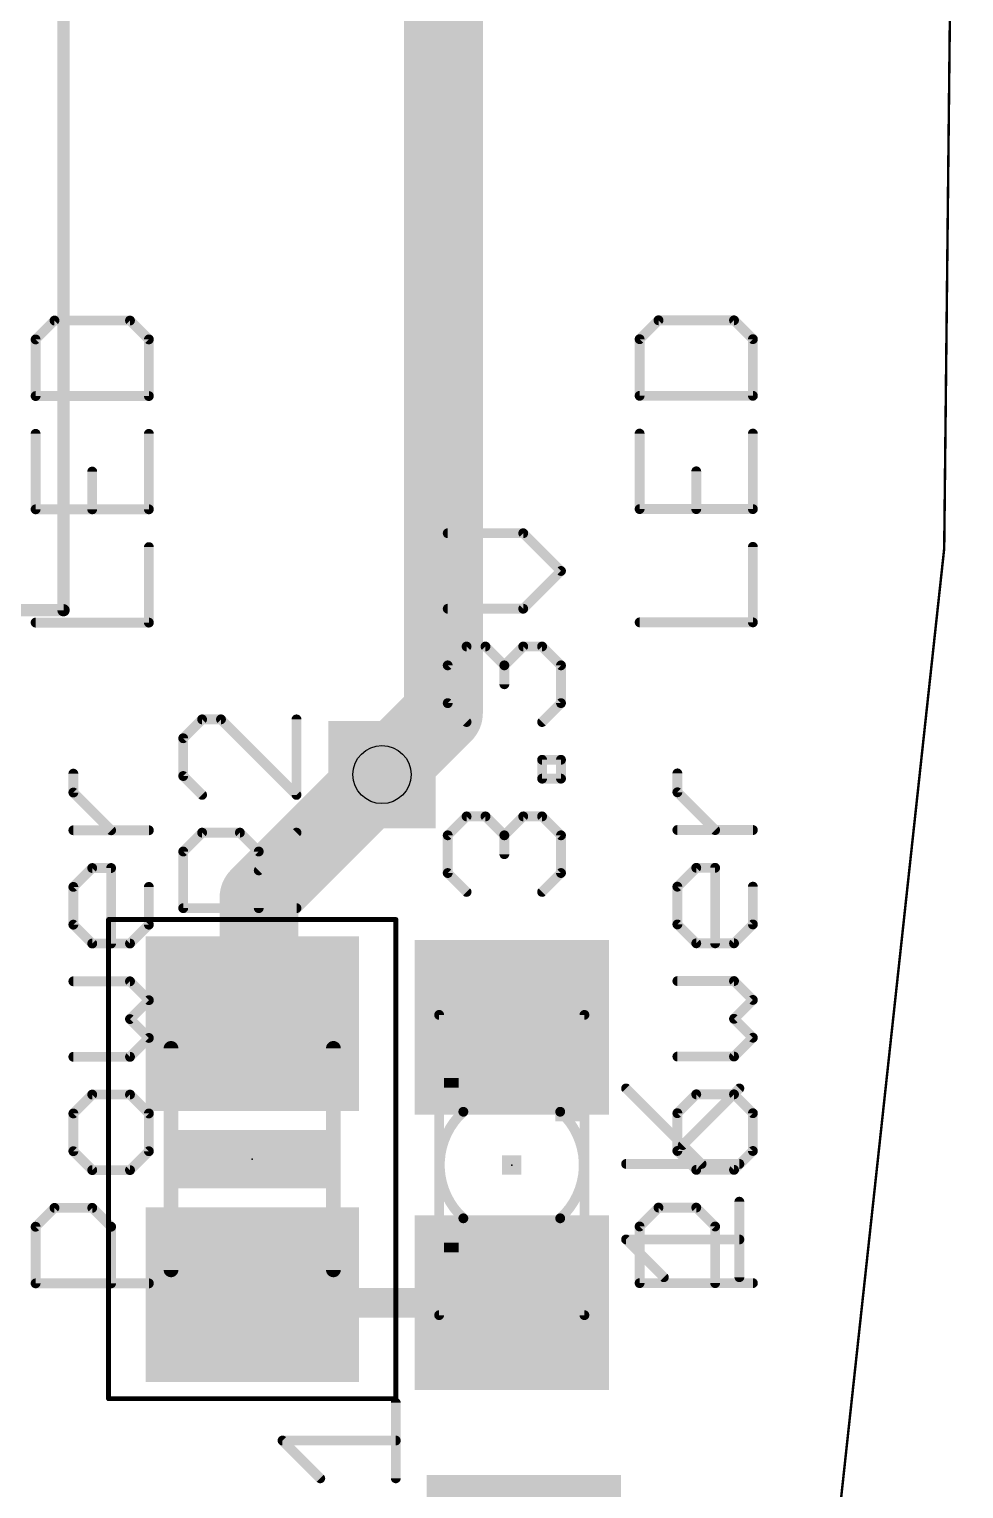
# Model space of a CAD drawing. Extents: x 4 to 288, y -28 to 191.
# Drawn here: x 234.48 to 244.13, y 84.7 to 99.77 of the extents above; entities that cross this region are included whole.
import ezdxf

# ---------------------------------------------------------------- set-up
doc = ezdxf.new("R2010")
doc.units = 0
doc.header["$MEASUREMENT"] = 0
doc.layers.get('0').update_dxf_attribs({"linetype": 'CONTINUOUS'})
for name, color, linetype in [('1', 22, 'CONTINUOUS'), ('16', 175, 'CONTINUOUS'), ('18', 82, 'CONTINUOUS'), ('20', 7, 'CONTINUOUS'), ('21', 2, 'CONTINUOUS'), ('23', 7, 'CONTINUOUS'), ('25', 2, 'CONTINUOUS'), ('27', 253, 'CONTINUOUS'), ('29', 253, 'CONTINUOUS'), ('31', 253, 'CONTINUOUS'), ('35', 253, 'CONTINUOUS'), ('39', 22, 'CONTINUOUS'), ('44', 253, 'CONTINUOUS'), ('51', 253, 'CONTINUOUS')]:
    doc.layers.add(name, color=color, linetype=linetype)

# ---------------------------------------------------------------- blocks, each defined once
blk = doc.blocks.new('RECT')
blk.add_solid([(-0.5, -0.5), (0.5, -0.5), (-0.5, 0.5), (0.5, 0.5)])
blk = doc.blocks.new('SQUAREV')
blk.add_solid([(-0.5, -0.5), (0.5, -0.5), (-0.5, 0.5), (0.5, 0.5)])

msp = doc.modelspace()

# ---------------------------------------------------------------- linework, layer by layer
at = {"layer": '1'}
for points, const_width in [([(236.855, 90.805), (238.125, 92.075)], 0.8128), ([(236.855, 89.5748), (236.855, 90.805)], 0.8128), ([(236.855, 89.5748), (236.7852, 89.505)], 0.3048), ([(236.8681, 86.622), (236.7852, 86.705)], 0.3048), ([(239.4649, 86.622), (236.8681, 86.622)], 0.3048)]:
    msp.add_lwpolyline(points, dxfattribs=dict(at, const_width=const_width))
for points, const_width in [([(238.2687, 91.9313, 1), (237.9813, 92.2187)], 0.4064), ([(237.0582, 90.805, 1), (236.6518, 90.805)], 0.4064), ([(236.7113, 90.9487, 1), (236.9987, 90.6613)], 0.4064), ([(236.6518, 89.5748, 1), (237.0582, 89.5748)], 0.4064), ([(236.9089, 89.5209, 1), (236.8011, 89.6287)], 0.1524), ([(236.7313, 89.5589, 1), (236.839, 89.4511)], 0.1524), ([(236.839, 86.7589, 1), (236.7313, 86.6511)], 0.1524), ([(236.8681, 86.6982, 1), (236.8681, 86.5458)], 0.1524), ([(236.8142, 86.5681, 1), (236.922, 86.6759)], 0.1524), ([(239.4649, 86.5458, 1), (239.4649, 86.6982)], 0.1524)]:
    msp.add_lwpolyline(points, format="xyb", dxfattribs=dict(at, const_width=const_width))
at = {"layer": '16', "const_width": 0.8128}
for points in [[(238.76, 92.71), (238.76, 104.14)], [(238.125, 92.075), (238.76, 92.71)]]:
    msp.add_lwpolyline(points, dxfattribs=at)
at = {"layer": '16', "const_width": 0.4064}
for points in [[(238.9037, 92.5663, 1), (238.6163, 92.8537)], [(238.5568, 92.71, 1), (238.9632, 92.71)], [(237.9813, 92.2187, 1), (238.2687, 91.9313)]]:
    msp.add_lwpolyline(points, format="xyb", dxfattribs=at)
at = {"layer": '20', "const_width": 0.0254}
msp.add_lwpolyline([(71.1264, 186.0347, 2.9429), (202.1142, 186.0347)], format="xyb", dxfattribs=at)
at = {"layer": '21', "const_width": 0.127}
for points in [[(234.8372, 108.9715), (234.8372, 93.7715)], [(234.8372, 93.7715), (220.8372, 93.7715)]]:
    msp.add_lwpolyline(points, dxfattribs=at)
at = {"layer": '21'}
for points, const_width in [([(234.8054, 93.7715, 1), (234.8689, 93.7715)], 0.0635), ([(234.8372, 93.7397, 1), (234.8372, 93.8032)], 0.0635), ([(238.9649, 88.594, 0.4424), (238.9649, 87.494)], 0.1016), ([(238.9819, 88.5752, 1), (238.9478, 88.6128)], 0.0508), ([(239.9649, 87.494, 0.4424), (239.9649, 88.594)], 0.1016), ([(239.9819, 88.6128, 1), (239.9478, 88.5752)], 0.0508), ([(238.9478, 87.4752, 1), (238.9819, 87.5128)], 0.0508), ([(239.9478, 87.5128, 1), (239.9819, 87.4752)], 0.0508)]:
    msp.add_lwpolyline(points, format="xyb", dxfattribs=dict(at, const_width=const_width))
at = {"layer": '23'}
for p in [(236.7852, 88.105), (239.4649, 88.044)]:
    msp.add_point(p, dxfattribs=at)
at = {"layer": '25', "const_width": 0.1016}
for points in [[(239.5831, 94.5665), (238.8035, 94.5665)], [(239.9729, 94.1767), (239.5831, 94.5665)], [(239.5831, 93.7869), (239.9729, 94.1767)], [(238.8035, 93.7869), (239.5831, 93.7869)], [(238.8035, 93.2022), (238.9984, 93.3971)], [(238.9984, 93.3971), (239.1933, 93.3971)], [(239.1933, 93.3971), (239.3882, 93.2022)], [(239.3882, 93.2022), (239.5831, 93.3971)], [(239.5831, 93.3971), (239.778, 93.3971)], [(239.778, 93.3971), (239.9729, 93.2022)], [(238.8035, 92.8124), (238.8035, 93.2022)], [(239.3882, 93.2022), (239.3882, 93.0073)], [(239.9729, 93.2022), (239.9729, 92.8124)], [(238.9984, 92.6175), (238.8035, 92.8124)], [(239.9729, 92.8124), (239.778, 92.6175)], [(236.2679, 92.6448), (236.073, 92.4499)], [(236.4628, 92.6448), (236.2679, 92.6448)], [(237.2424, 91.8652), (236.4628, 92.6448)], [(237.2424, 92.6448), (237.2424, 91.8652)], [(236.073, 92.4499), (236.073, 92.0601)], [(239.778, 92.0328), (239.778, 92.2277)], [(239.778, 92.2277), (239.9729, 92.2277)], [(239.9729, 92.2277), (239.9729, 92.0328)], [(236.073, 92.0601), (236.2679, 91.8652)], [(239.9729, 92.0328), (239.778, 92.0328)], [(238.8035, 91.4481), (238.9984, 91.643)], [(238.9984, 91.643), (239.1933, 91.643)], [(239.1933, 91.643), (239.3882, 91.4481)], [(239.3882, 91.4481), (239.5831, 91.643)], [(239.5831, 91.643), (239.778, 91.643)], [(239.778, 91.643), (239.9729, 91.4481)], [(236.073, 91.2805), (236.2679, 91.4754)], [(236.2679, 91.4754), (236.6577, 91.4754)], [(236.6577, 91.4754), (236.8526, 91.2805)], [(236.8526, 91.0856), (237.2424, 91.4754)], [(238.8035, 91.0583), (238.8035, 91.4481)], [(239.3882, 91.4481), (239.3882, 91.2532)], [(239.9729, 91.4481), (239.9729, 91.0583)], [(236.073, 90.6958), (236.073, 91.2805)], [(236.8526, 91.2805), (236.8526, 90.6958)], [(238.9984, 90.8634), (238.8035, 91.0583)], [(239.9729, 91.0583), (239.778, 90.8634)], [(237.2424, 90.6958), (236.073, 90.6958)], [(238.2672, 84.8098), (238.2672, 85.5894)], [(237.4876, 84.8098), (237.0978, 85.1996)], [(237.0978, 85.1996), (238.2672, 85.1996)]]:
    msp.add_lwpolyline(points, dxfattribs=at)
at = {"layer": '25', "const_width": 0.0508}
for points in [[(238.8035, 94.5919, 1), (238.8035, 94.5411)], [(239.601, 94.5845, 1), (239.5651, 94.5485)], [(239.5831, 94.5411, 1), (239.5831, 94.5919)], [(239.9908, 94.1587, 1), (239.9549, 94.1947)], [(239.9549, 94.1587, 1), (239.9908, 94.1947)], [(238.8035, 93.8123, 1), (238.8035, 93.7615)], [(239.5651, 93.8049, 1), (239.601, 93.769)], [(239.5831, 93.7615, 1), (239.5831, 93.8123)], [(238.9984, 93.4225, 1), (238.9984, 93.3717)], [(239.0163, 93.3792, 1), (238.9804, 93.4151)], [(239.2112, 93.4151, 1), (239.1753, 93.3792)], [(239.1933, 93.3717, 1), (239.1933, 93.4225)], [(239.5831, 93.4225, 1), (239.5831, 93.3717)], [(239.601, 93.3792, 1), (239.5651, 93.4151)], [(239.7959, 93.4151, 1), (239.76, 93.3792)], [(239.778, 93.3717, 1), (239.778, 93.4225)], [(238.8289, 93.2022, 1), (238.7781, 93.2022)], [(238.7855, 93.2202, 1), (238.8214, 93.1843)], [(239.4136, 93.2022, 1), (239.3628, 93.2022)], [(239.3702, 93.2202, 1), (239.4061, 93.1843)], [(239.3702, 93.1843, 1), (239.4061, 93.2202)], [(239.9983, 93.2022, 1), (239.9475, 93.2022)], [(239.9549, 93.1843, 1), (239.9908, 93.2202)], [(239.3628, 93.0073, 1), (239.4136, 93.0073)], [(238.8214, 92.8304, 1), (238.7855, 92.7945)], [(238.7781, 92.8124, 1), (238.8289, 92.8124)], [(239.9475, 92.8124, 1), (239.9983, 92.8124)], [(239.9908, 92.7945, 1), (239.9549, 92.8304)], [(236.2679, 92.6702, 1), (236.2679, 92.6194)], [(236.2858, 92.6268, 1), (236.2499, 92.6627)], [(236.4807, 92.6627, 1), (236.4448, 92.6268)], [(236.4628, 92.6194, 1), (236.4628, 92.6702)], [(237.2678, 92.6448, 1), (237.217, 92.6448)], [(238.9804, 92.5996, 1), (239.0163, 92.6355)], [(239.76, 92.6355, 1), (239.7959, 92.5996)], [(236.0984, 92.4499, 1), (236.0476, 92.4499)], [(236.055, 92.4678, 1), (236.0909, 92.4319)], [(239.8034, 92.2277, 1), (239.7526, 92.2277)], [(239.778, 92.2531, 1), (239.778, 92.2023)], [(239.9983, 92.2277, 1), (239.9475, 92.2277)], [(239.9729, 92.2023, 1), (239.9729, 92.2531)], [(236.0909, 92.078, 1), (236.055, 92.0421)], [(236.0476, 92.0601, 1), (236.0984, 92.0601)], [(239.778, 92.0582, 1), (239.778, 92.0074)], [(239.9729, 92.0074, 1), (239.9729, 92.0582)], [(239.7526, 92.0328, 1), (239.8034, 92.0328)], [(239.9475, 92.0328, 1), (239.9983, 92.0328)], [(236.2499, 91.8472, 1), (236.2858, 91.8831)], [(237.217, 91.8652, 1), (237.2678, 91.8652)], [(237.2244, 91.8472, 1), (237.2603, 91.8831)], [(238.9984, 91.6684, 1), (238.9984, 91.6176)], [(239.0163, 91.6251, 1), (238.9804, 91.661)], [(239.2112, 91.661, 1), (239.1753, 91.6251)], [(239.1933, 91.6176, 1), (239.1933, 91.6684)], [(239.5831, 91.6684, 1), (239.5831, 91.6176)], [(239.601, 91.6251, 1), (239.5651, 91.661)], [(239.7959, 91.661, 1), (239.76, 91.6251)], [(239.778, 91.6176, 1), (239.778, 91.6684)], [(236.2679, 91.5008, 1), (236.2679, 91.45)], [(236.2858, 91.4574, 1), (236.2499, 91.4933)], [(236.6756, 91.4933, 1), (236.6397, 91.4574)], [(236.6577, 91.45, 1), (236.6577, 91.5008)], [(237.2603, 91.4574, 1), (237.2244, 91.4933)], [(238.8289, 91.4481, 1), (238.7781, 91.4481)], [(238.7855, 91.4661, 1), (238.8214, 91.4302)], [(239.4136, 91.4481, 1), (239.3628, 91.4481)], [(239.3702, 91.4661, 1), (239.4061, 91.4302)], [(239.3702, 91.4302, 1), (239.4061, 91.4661)], [(239.9983, 91.4481, 1), (239.9475, 91.4481)], [(239.9549, 91.4302, 1), (239.9908, 91.4661)], [(236.0984, 91.2805, 1), (236.0476, 91.2805)], [(236.055, 91.2984, 1), (236.0909, 91.2625)], [(236.878, 91.2805, 1), (236.8272, 91.2805)], [(236.8346, 91.2625, 1), (236.8705, 91.2984)], [(239.3628, 91.2532, 1), (239.4136, 91.2532)], [(236.8346, 91.1035, 1), (236.8705, 91.0676)], [(238.8214, 91.0763, 1), (238.7855, 91.0404)], [(238.7781, 91.0583, 1), (238.8289, 91.0583)], [(239.9475, 91.0583, 1), (239.9983, 91.0583)], [(239.9908, 91.0404, 1), (239.9549, 91.0763)], [(238.9804, 90.8455, 1), (239.0163, 90.8814)], [(239.76, 90.8814, 1), (239.7959, 90.8455)], [(236.073, 90.7212, 1), (236.073, 90.6704)], [(236.0476, 90.6958, 1), (236.0984, 90.6958)], [(236.8272, 90.6958, 1), (236.878, 90.6958)], [(237.2424, 90.6704, 1), (237.2424, 90.7212)], [(238.2926, 85.5894, 1), (238.2418, 85.5894)], [(237.0978, 85.225, 1), (237.0978, 85.1742)], [(237.1158, 85.2175, 1), (237.0799, 85.1816)], [(238.2672, 85.1742, 1), (238.2672, 85.225)], [(237.4697, 84.7918, 1), (237.5056, 84.8277)], [(238.2418, 84.8098, 1), (238.2926, 84.8098)]]:
    msp.add_lwpolyline(points, format="xyb", dxfattribs=at)
at = {"layer": '27', "const_width": 0.1016}
for points in [[(234.7439, 96.7622), (234.549, 96.5673)], [(235.5235, 96.7622), (234.7439, 96.7622)], [(235.7184, 96.5673), (235.5235, 96.7622)], [(240.9796, 96.7647), (240.7847, 96.5698)], [(241.7592, 96.7647), (240.9796, 96.7647)], [(241.9541, 96.5698), (241.7592, 96.7647)], [(234.549, 96.5673), (234.549, 95.9826)], [(235.7184, 95.9826), (235.7184, 96.5673)], [(240.7847, 96.5698), (240.7847, 95.9851)], [(241.9541, 95.9851), (241.9541, 96.5698)], [(234.549, 95.9826), (235.7184, 95.9826)], [(240.7847, 95.9851), (241.9541, 95.9851)], [(234.549, 95.5928), (234.549, 94.8132)], [(235.7184, 94.8132), (235.7184, 95.5928)], [(240.7847, 95.5953), (240.7847, 94.8157)], [(241.9541, 94.8157), (241.9541, 95.5953)], [(235.1337, 94.8132), (235.1337, 95.203)], [(241.3694, 94.8157), (241.3694, 95.2055)], [(234.549, 94.8132), (235.7184, 94.8132)], [(240.7847, 94.8157), (241.9541, 94.8157)], [(235.7184, 93.6438), (235.7184, 94.4234)], [(241.9541, 93.6463), (241.9541, 94.4259)], [(234.549, 93.6438), (235.7184, 93.6438)], [(240.7847, 93.6463), (241.9541, 93.6463)], [(234.9388, 91.8897), (234.9388, 92.0846)], [(241.1745, 91.8922), (241.1745, 92.0871)], [(235.3286, 91.4999), (234.9388, 91.8897)], [(241.5643, 91.5024), (241.1745, 91.8922)], [(235.7184, 91.4999), (234.9388, 91.4999)], [(241.9541, 91.5024), (241.1745, 91.5024)], [(234.9388, 90.9152), (235.1337, 91.1101)], [(235.1337, 91.1101), (235.3286, 91.1101)], [(235.3286, 91.1101), (235.3286, 90.3305)], [(241.1745, 90.9177), (241.3694, 91.1126)], [(241.3694, 91.1126), (241.5643, 91.1126)], [(241.5643, 91.1126), (241.5643, 90.333)], [(234.9388, 90.5254), (234.9388, 90.9152)], [(235.7184, 90.9152), (235.7184, 90.5254)], [(241.1745, 90.5279), (241.1745, 90.9177)], [(241.9541, 90.9177), (241.9541, 90.5279)], [(235.1337, 90.3305), (234.9388, 90.5254)], [(235.7184, 90.5254), (235.5235, 90.3305)], [(241.3694, 90.333), (241.1745, 90.5279)], [(241.9541, 90.5279), (241.7592, 90.333)], [(235.5235, 90.3305), (235.1337, 90.3305)], [(241.7592, 90.333), (241.3694, 90.333)], [(235.5235, 89.9407), (234.9388, 89.9407)], [(235.7184, 89.7458), (235.5235, 89.9407)], [(241.7592, 89.9432), (241.1745, 89.9432)], [(241.9541, 89.7483), (241.7592, 89.9432)], [(235.5235, 89.5509), (235.7184, 89.7458)], [(241.7592, 89.5534), (241.9541, 89.7483)], [(235.7184, 89.356), (235.5235, 89.5509)], [(241.9541, 89.3585), (241.7592, 89.5534)], [(235.5235, 89.1611), (235.7184, 89.356)], [(241.7592, 89.1636), (241.9541, 89.3585)], [(234.9388, 89.1611), (235.5235, 89.1611)], [(241.1745, 89.1636), (241.7592, 89.1636)], [(235.1337, 88.7713), (234.9388, 88.5764)], [(235.5235, 88.7713), (235.1337, 88.7713)], [(235.7184, 88.5764), (235.5235, 88.7713)], [(241.4246, 88.0552), (240.645, 88.8348)], [(241.3694, 88.7738), (241.1745, 88.5789)], [(241.2297, 88.2501), (241.8144, 88.8348)], [(241.7592, 88.7738), (241.3694, 88.7738)], [(241.9541, 88.5789), (241.7592, 88.7738)], [(234.9388, 88.5764), (234.9388, 88.1866)], [(235.7184, 88.1866), (235.7184, 88.5764)], [(241.1745, 88.5789), (241.1745, 88.1891)], [(241.9541, 88.1891), (241.9541, 88.5789)], [(234.9388, 88.1866), (235.1337, 87.9917)], [(235.5235, 87.9917), (235.7184, 88.1866)], [(241.1745, 88.1891), (241.3694, 87.9942)], [(241.7592, 87.9942), (241.9541, 88.1891)], [(235.1337, 87.9917), (235.5235, 87.9917)], [(240.645, 88.0552), (241.8144, 88.0552)], [(241.3694, 87.9942), (241.7592, 87.9942)], [(241.8144, 86.8858), (241.8144, 87.6654)], [(234.549, 87.407), (234.7439, 87.6019)], [(234.7439, 87.6019), (235.1337, 87.6019)], [(235.1337, 87.6019), (235.3286, 87.407)], [(240.7847, 87.4095), (240.9796, 87.6044)], [(240.9796, 87.6044), (241.3694, 87.6044)], [(241.3694, 87.6044), (241.5643, 87.4095)], [(234.549, 86.8223), (234.549, 87.407)], [(235.3286, 87.407), (235.3286, 86.8223)], [(240.7847, 86.8248), (240.7847, 87.4095)], [(241.5643, 87.4095), (241.5643, 86.8248)], [(241.0348, 86.8858), (240.645, 87.2756)], [(240.645, 87.2756), (241.8144, 87.2756)], [(235.7184, 86.8223), (234.549, 86.8223)], [(241.9541, 86.8248), (240.7847, 86.8248)]]:
    msp.add_lwpolyline(points, dxfattribs=at)
at = {"layer": '27', "const_width": 0.0508}
for points in [[(234.7439, 96.7876, 1), (234.7439, 96.7368)], [(234.7618, 96.7442, 1), (234.7259, 96.7801)], [(235.5414, 96.7801, 1), (235.5055, 96.7442)], [(235.5235, 96.7368, 1), (235.5235, 96.7876)], [(240.9796, 96.7901, 1), (240.9796, 96.7393)], [(240.9975, 96.7467, 1), (240.9616, 96.7827)], [(241.7771, 96.7827, 1), (241.7412, 96.7467)], [(241.7592, 96.7393, 1), (241.7592, 96.7901)], [(234.5744, 96.5673, 1), (234.5236, 96.5673)], [(234.531, 96.5852, 1), (234.5669, 96.5493)], [(235.7438, 96.5673, 1), (235.693, 96.5673)], [(235.7004, 96.5493, 1), (235.7363, 96.5852)], [(240.7667, 96.5878, 1), (240.8026, 96.5518)], [(240.8101, 96.5698, 1), (240.7593, 96.5698)], [(241.9795, 96.5698, 1), (241.9287, 96.5698)], [(241.9361, 96.5518, 1), (241.972, 96.5878)], [(234.549, 96.008, 1), (234.549, 95.9572)], [(234.5236, 95.9826, 1), (234.5744, 95.9826)], [(235.693, 95.9826, 1), (235.7438, 95.9826)], [(235.7184, 95.9572, 1), (235.7184, 96.008)], [(240.7847, 96.0105, 1), (240.7847, 95.9597)], [(240.7593, 95.9851, 1), (240.8101, 95.9851)], [(241.9287, 95.9851, 1), (241.9795, 95.9851)], [(241.9541, 95.9597, 1), (241.9541, 96.0105)], [(234.5744, 95.5928, 1), (234.5236, 95.5928)], [(235.7438, 95.5928, 1), (235.693, 95.5928)], [(240.8101, 95.5953, 1), (240.7593, 95.5953)], [(241.9795, 95.5953, 1), (241.9287, 95.5953)], [(235.1591, 95.203, 1), (235.1083, 95.203)], [(241.3948, 95.2055, 1), (241.344, 95.2055)], [(234.549, 94.8386, 1), (234.549, 94.7878)], [(234.5236, 94.8132, 1), (234.5744, 94.8132)], [(235.1083, 94.8132, 1), (235.1591, 94.8132)], [(235.693, 94.8132, 1), (235.7438, 94.8132)], [(235.7184, 94.7878, 1), (235.7184, 94.8386)], [(240.7847, 94.8411, 1), (240.7847, 94.7903)], [(240.7593, 94.8157, 1), (240.8101, 94.8157)], [(241.344, 94.8157, 1), (241.3948, 94.8157)], [(241.9287, 94.8157, 1), (241.9795, 94.8157)], [(241.9541, 94.7903, 1), (241.9541, 94.8411)], [(235.7438, 94.4234, 1), (235.693, 94.4234)], [(241.9795, 94.4259, 1), (241.9287, 94.4259)], [(234.549, 93.6692, 1), (234.549, 93.6184)], [(235.693, 93.6438, 1), (235.7438, 93.6438)], [(235.7184, 93.6184, 1), (235.7184, 93.6692)], [(240.7847, 93.6717, 1), (240.7847, 93.6209)], [(241.9287, 93.6463, 1), (241.9795, 93.6463)], [(241.9541, 93.6209, 1), (241.9541, 93.6717)], [(234.9642, 92.0846, 1), (234.9134, 92.0846)], [(241.1999, 92.0871, 1), (241.1491, 92.0871)], [(234.9567, 91.9076, 1), (234.9208, 91.8717)], [(241.1924, 91.9102, 1), (241.1565, 91.8742)], [(234.9134, 91.8897, 1), (234.9642, 91.8897)], [(241.1491, 91.8922, 1), (241.1999, 91.8922)], [(234.9388, 91.5253, 1), (234.9388, 91.4745)], [(235.3106, 91.4819, 1), (235.3465, 91.5178)], [(235.7184, 91.4745, 1), (235.7184, 91.5253)], [(241.1745, 91.5278, 1), (241.1745, 91.477)], [(241.5463, 91.4844, 1), (241.5822, 91.5204)], [(241.9541, 91.477, 1), (241.9541, 91.5278)], [(235.1337, 91.1355, 1), (235.1337, 91.0847)], [(235.1516, 91.0921, 1), (235.1157, 91.128)], [(235.354, 91.1101, 1), (235.3032, 91.1101)], [(235.3286, 91.0847, 1), (235.3286, 91.1355)], [(241.3694, 91.138, 1), (241.3694, 91.0872)], [(241.3873, 91.0946, 1), (241.3514, 91.1306)], [(241.5897, 91.1126, 1), (241.5389, 91.1126)], [(241.5643, 91.0872, 1), (241.5643, 91.138)], [(234.9642, 90.9152, 1), (234.9134, 90.9152)], [(234.9208, 90.9331, 1), (234.9567, 90.8972)], [(235.7438, 90.9152, 1), (235.693, 90.9152)], [(241.1565, 90.9357, 1), (241.1924, 90.8997)], [(241.1999, 90.9177, 1), (241.1491, 90.9177)], [(241.9795, 90.9177, 1), (241.9287, 90.9177)], [(234.9567, 90.5433, 1), (234.9208, 90.5074)], [(235.7363, 90.5074, 1), (235.7004, 90.5433)], [(241.1924, 90.5459, 1), (241.1565, 90.5099)], [(241.972, 90.5099, 1), (241.9361, 90.5459)], [(234.9134, 90.5254, 1), (234.9642, 90.5254)], [(235.693, 90.5254, 1), (235.7438, 90.5254)], [(241.1491, 90.5279, 1), (241.1999, 90.5279)], [(241.9287, 90.5279, 1), (241.9795, 90.5279)], [(235.1337, 90.3559, 1), (235.1337, 90.3051)], [(235.1157, 90.3125, 1), (235.1516, 90.3484)], [(235.3032, 90.3305, 1), (235.354, 90.3305)], [(235.5055, 90.3484, 1), (235.5414, 90.3125)], [(235.5235, 90.3051, 1), (235.5235, 90.3559)], [(241.3694, 90.3584, 1), (241.3694, 90.3076)], [(241.3514, 90.3151, 1), (241.3873, 90.351)], [(241.5389, 90.333, 1), (241.5897, 90.333)], [(241.7412, 90.351, 1), (241.7771, 90.3151)], [(241.7592, 90.3076, 1), (241.7592, 90.3584)], [(234.9388, 89.9661, 1), (234.9388, 89.9153)], [(235.5414, 89.9586, 1), (235.5055, 89.9227)], [(235.5235, 89.9153, 1), (235.5235, 89.9661)], [(241.1745, 89.9686, 1), (241.1745, 89.9178)], [(241.7771, 89.9612, 1), (241.7412, 89.9253)], [(241.7592, 89.9178, 1), (241.7592, 89.9686)], [(235.7363, 89.7278, 1), (235.7004, 89.7637)], [(235.7004, 89.7278, 1), (235.7363, 89.7637)], [(241.972, 89.7304, 1), (241.9361, 89.7663)], [(241.9361, 89.7304, 1), (241.972, 89.7663)], [(235.5414, 89.5688, 1), (235.5055, 89.5329)], [(235.5055, 89.5688, 1), (235.5414, 89.5329)], [(241.7771, 89.5714, 1), (241.7412, 89.5355)], [(241.7412, 89.5714, 1), (241.7771, 89.5355)], [(235.7363, 89.338, 1), (235.7004, 89.3739)], [(235.7004, 89.338, 1), (235.7363, 89.3739)], [(241.972, 89.3406, 1), (241.9361, 89.3765)], [(241.9361, 89.3406, 1), (241.972, 89.3765)], [(234.9388, 89.1865, 1), (234.9388, 89.1357)], [(235.5235, 89.1357, 1), (235.5235, 89.1865)], [(241.1745, 89.189, 1), (241.1745, 89.1382)], [(241.7412, 89.1816, 1), (241.7771, 89.1457)], [(241.7592, 89.1382, 1), (241.7592, 89.189)], [(235.5055, 89.179, 1), (235.5414, 89.1431)], [(235.1337, 88.7967, 1), (235.1337, 88.7459)], [(235.1516, 88.7533, 1), (235.1157, 88.7892)], [(235.5414, 88.7892, 1), (235.5055, 88.7533)], [(235.5235, 88.7459, 1), (235.5235, 88.7967)], [(240.6629, 88.8527, 1), (240.627, 88.8168)], [(241.3694, 88.7992, 1), (241.3694, 88.7484)], [(241.3873, 88.7559, 1), (241.3514, 88.7918)], [(241.7771, 88.7918, 1), (241.7412, 88.7559)], [(241.7592, 88.7484, 1), (241.7592, 88.7992)], [(241.8323, 88.8168, 1), (241.7964, 88.8527)], [(234.9642, 88.5764, 1), (234.9134, 88.5764)], [(234.9208, 88.5943, 1), (234.9567, 88.5584)], [(235.7438, 88.5764, 1), (235.693, 88.5764)], [(235.7004, 88.5584, 1), (235.7363, 88.5943)], [(241.1999, 88.5789, 1), (241.1491, 88.5789)], [(241.1565, 88.5969, 1), (241.1924, 88.561)], [(241.9795, 88.5789, 1), (241.9287, 88.5789)], [(241.9361, 88.561, 1), (241.972, 88.5969)], [(234.9567, 88.2045, 1), (234.9208, 88.1686)], [(234.9134, 88.1866, 1), (234.9642, 88.1866)], [(235.693, 88.1866, 1), (235.7438, 88.1866)], [(235.7363, 88.1686, 1), (235.7004, 88.2045)], [(241.1924, 88.2071, 1), (241.1565, 88.1712)], [(241.1491, 88.1891, 1), (241.1999, 88.1891)], [(241.2117, 88.268, 1), (241.2476, 88.2321)], [(241.9287, 88.1891, 1), (241.9795, 88.1891)], [(241.972, 88.1712, 1), (241.9361, 88.2071)], [(235.1337, 88.0171, 1), (235.1337, 87.9663)], [(235.1157, 87.9737, 1), (235.1516, 88.0096)], [(235.5055, 88.0096, 1), (235.5414, 87.9737)], [(235.5235, 87.9663, 1), (235.5235, 88.0171)], [(240.645, 88.0806, 1), (240.645, 88.0298)], [(241.3694, 88.0196, 1), (241.3694, 87.9688)], [(241.3514, 87.9763, 1), (241.3873, 88.0122)], [(241.4066, 88.0372, 1), (241.4425, 88.0731)], [(241.7412, 88.0122, 1), (241.7771, 87.9763)], [(241.7592, 87.9688, 1), (241.7592, 88.0196)], [(241.8144, 88.0298, 1), (241.8144, 88.0806)], [(241.8398, 87.6654, 1), (241.789, 87.6654)], [(234.7439, 87.6273, 1), (234.7439, 87.5765)], [(234.7618, 87.5839, 1), (234.7259, 87.6198)], [(235.1516, 87.6198, 1), (235.1157, 87.5839)], [(235.1337, 87.5765, 1), (235.1337, 87.6273)], [(240.9796, 87.6298, 1), (240.9796, 87.579)], [(240.9975, 87.5865, 1), (240.9616, 87.6224)], [(241.3873, 87.6224, 1), (241.3514, 87.5865)], [(241.3694, 87.579, 1), (241.3694, 87.6298)], [(234.5744, 87.407, 1), (234.5236, 87.407)], [(234.531, 87.4249, 1), (234.5669, 87.389)], [(235.354, 87.407, 1), (235.3032, 87.407)], [(235.3106, 87.389, 1), (235.3465, 87.4249)], [(240.8101, 87.4095, 1), (240.7593, 87.4095)], [(240.7667, 87.4275, 1), (240.8026, 87.3916)], [(241.5897, 87.4095, 1), (241.5389, 87.4095)], [(241.5463, 87.3916, 1), (241.5822, 87.4275)], [(240.645, 87.301, 1), (240.645, 87.2502)], [(240.6629, 87.2935, 1), (240.627, 87.2576)], [(241.8144, 87.2502, 1), (241.8144, 87.301)], [(234.549, 86.8477, 1), (234.549, 86.7969)], [(234.5236, 86.8223, 1), (234.5744, 86.8223)], [(235.3032, 86.8223, 1), (235.354, 86.8223)], [(235.7184, 86.7969, 1), (235.7184, 86.8477)], [(240.7847, 86.8502, 1), (240.7847, 86.7994)], [(240.7593, 86.8248, 1), (240.8101, 86.8248)], [(241.0168, 86.8678, 1), (241.0527, 86.9037)], [(241.5389, 86.8248, 1), (241.5897, 86.8248)], [(241.789, 86.8858, 1), (241.8398, 86.8858)], [(241.9541, 86.7994, 1), (241.9541, 86.8502)]]:
    msp.add_lwpolyline(points, format="xyb", dxfattribs=at)
at = {"layer": '39', "const_width": 0.0508}
for points in [[(235.3022, 85.632), (235.3022, 90.578)], [(235.3022, 90.578), (238.2682, 90.578)], [(238.2682, 90.578), (238.2682, 85.632)], [(238.2682, 85.632), (235.3022, 85.632)]]:
    msp.add_lwpolyline(points, dxfattribs=at)
at = {"layer": '39', "const_width": 0.0254}
for points in [[(235.3149, 90.578, 1), (235.2895, 90.578)], [(235.3022, 90.5907, 1), (235.3022, 90.5653)], [(238.2809, 90.578, 1), (238.2555, 90.578)], [(238.2682, 90.5653, 1), (238.2682, 90.5907)], [(235.3022, 85.6447, 1), (235.3022, 85.6193)], [(235.2895, 85.632, 1), (235.3149, 85.632)], [(238.2555, 85.632, 1), (238.2809, 85.632)], [(238.2682, 85.6193, 1), (238.2682, 85.6447)]]:
    msp.add_lwpolyline(points, format="xyb", dxfattribs=at)
at = {"layer": '44'}
msp.add_circle((238.125, 92.075), 0.3, dxfattribs=at)
at = {"layer": '51'}
for points, const_width in [([(238.7149, 86.494), (238.7149, 89.594)], 0.1016), ([(238.7149, 89.594), (240.2149, 89.594)], 0.1016), ([(240.2149, 89.594), (240.2149, 86.494)], 0.1016), ([(235.947, 89.248), (235.947, 86.962)], 0.1524), ([(237.6234, 89.248), (237.6234, 86.962)], 0.1524), ([(240.2149, 86.494), (238.7149, 86.494)], 0.1016)]:
    msp.add_lwpolyline(points, dxfattribs=dict(at, const_width=const_width))
for points, const_width in [([(238.7403, 89.594, 1), (238.6895, 89.594)], 0.0508), ([(238.7149, 89.6194, 1), (238.7149, 89.5686)], 0.0508), ([(240.2403, 89.594, 1), (240.1895, 89.594)], 0.0508), ([(240.2149, 89.5686, 1), (240.2149, 89.6194)], 0.0508), ([(235.9851, 89.248, 1), (235.9089, 89.248)], 0.0762), ([(237.6615, 89.248, 1), (237.5853, 89.248)], 0.0762), ([(239.9649, 88.594, 0.3866), (238.9649, 88.594)], 0.1016), ([(238.9478, 88.6128, 1), (238.9819, 88.5752)], 0.0508), ([(239.9478, 88.5752, 1), (239.9819, 88.6128)], 0.0508), ([(238.9649, 87.494, 0.3866), (239.9649, 87.494)], 0.1016), ([(238.9819, 87.5128, 1), (238.9478, 87.4752)], 0.0508), ([(239.9819, 87.4752, 1), (239.9478, 87.5128)], 0.0508), ([(235.9089, 86.962, 1), (235.9851, 86.962)], 0.0762), ([(237.5853, 86.962, 1), (237.6615, 86.962)], 0.0762), ([(238.7149, 86.5194, 1), (238.7149, 86.4686)], 0.0508), ([(238.6895, 86.494, 1), (238.7403, 86.494)], 0.0508), ([(240.1895, 86.494, 1), (240.2403, 86.494)], 0.0508), ([(240.2149, 86.4686, 1), (240.2149, 86.5194)], 0.0508)]:
    msp.add_lwpolyline(points, format="xyb", dxfattribs=dict(at, const_width=const_width))

# ---------------------------------------------------------------- block references
at = {"layer": '1', "xscale": 1.6, "rotation": 90}
for p, yscale in [((236.7852, 89.505), 2), ((239.4649, 89.466), 1.803), ((236.7852, 86.705), 2), ((239.4649, 86.622), 1.803), ((239.588, 83.9428), 1.803)]:
    msp.add_blockref('RECT', p, dxfattribs=dict(at, yscale=yscale))
at = {"layer": '18', "xscale": 1.108, "yscale": 1.108}
msp.add_blockref('SQUAREV', (238.125, 92.075), dxfattribs=at)
msp.add_blockref('SQUAREV', (238.125, 92.075), dxfattribs=at)
at = {"layer": '21', "rotation": 90}
for p, xscale, yscale in [((240.0399, 88.569), 0.15, 0.25), ((239.4649, 88.044), 0.2, 0.2)]:
    msp.add_blockref('RECT', p, dxfattribs=dict(at, xscale=xscale, yscale=yscale))
at = {"layer": '29', "xscale": 1.8032, "rotation": 90}
for p, yscale in [((236.7852, 89.505), 2.2032), ((239.4649, 89.466), 2.0062), ((236.7852, 86.705), 2.2032), ((239.4649, 86.622), 2.0062), ((239.588, 83.9428), 2.0062)]:
    msp.add_blockref('RECT', p, dxfattribs=dict(at, yscale=yscale))
at = {"layer": '31', "xscale": 1.6, "rotation": 90}
for p, yscale in [((236.7852, 89.505), 2), ((239.4649, 89.466), 1.803), ((236.7852, 86.705), 2), ((239.4649, 86.622), 1.803), ((239.588, 83.9428), 1.803)]:
    msp.add_blockref('RECT', p, dxfattribs=dict(at, yscale=yscale))
at = {"layer": '35', "xscale": 0.6, "yscale": 1.6002, "rotation": 90}
msp.add_blockref('RECT', (236.7852, 88.105), dxfattribs=at)
at = {"layer": '51', "rotation": 90}
for p, xscale, yscale in [((236.7852, 89.5147), 0.5842, 1.8288), ((238.8399, 88.894), 0.1, 0.15), ((239.5649, 88.894), 0.1, 1.2), ((240.0399, 88.669), 0.35, 0.25), ((238.8399, 87.194), 0.1, 0.15), ((239.5649, 87.194), 0.1, 1.2), ((236.7852, 86.6953), 0.5842, 1.8288)]:
    msp.add_blockref('RECT', p, dxfattribs=dict(at, xscale=xscale, yscale=yscale))

doc.saveas('drawing.dxf')
